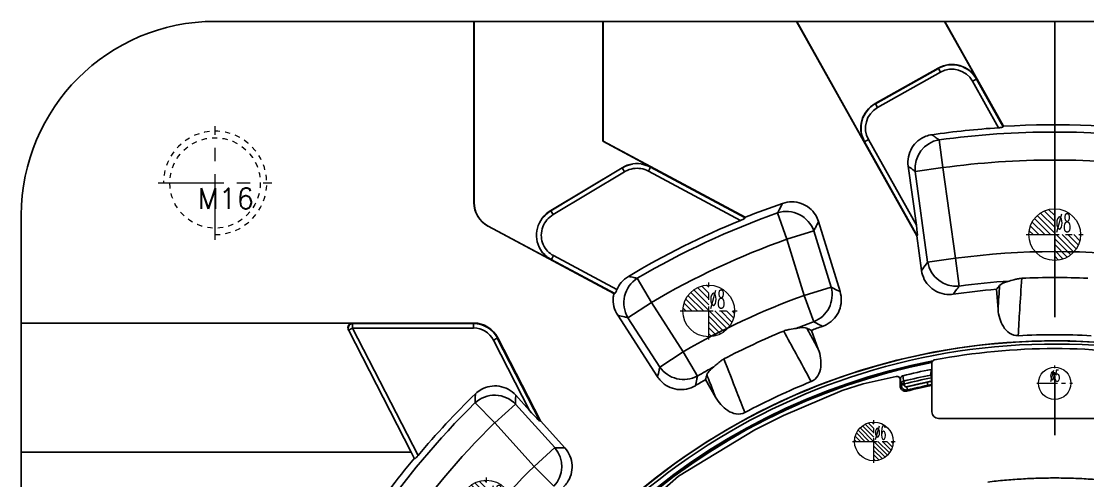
# Model space of a CAD drawing. Header units: millimetres. Extents: x 2595 to 3308, y 1499 to 1823.
# Drawn here: x 2988 to 3153.1, y 1748.4 to 1819.5 of the extents above; entities that cross this region are included whole.
import ezdxf
from ezdxf.enums import TextEntityAlignment as Align
from ezdxf.lldxf.tags import DXFTag

# ---------------------------------------------------------------- set-up
doc = ezdxf.new("R2010")
doc.units = ezdxf.units.MM
doc.linetypes.add('CENTER', pattern=[2, 1.25, -0.25, 0.25, -0.25])
doc.linetypes.add('HIDDEN', pattern=[0.2, 0.1, -0.1])
doc.layers.add('5', color=7, linetype='Continuous', true_color=0xffffff)
for name, color, linetype, lineweight in [('epin', 13, 'Continuous', 9), ('insert', 85, 'Continuous', 20), ('screw', 33, 'Continuous', 13)]:
    doc.layers.add(name, color=color, linetype=linetype, lineweight=lineweight)
doc.styles.add('TXT', font='txt.shx', dxfattribs={"bigfont": 'gbcbig.shx'})
doc.styles.add('TXT05', font='txt.shx', dxfattribs={"width": 0.5, "bigfont": 'gbcbig.shx'})
tags = doc.linetypes.add('DASHED', pattern=[25.72, 12.86, -12.86]).pattern_tags.tags
tags[6:7] = [DXFTag(74, 4), DXFTag(75, 0), DXFTag(340, '0'), DXFTag(46, 0.0), DXFTag(50, 0.0), DXFTag(44, 0.0), DXFTag(45, 0.0)]
tags[4:5] = [DXFTag(74, 4), DXFTag(75, 0), DXFTag(340, '0'), DXFTag(46, 0.0), DXFTag(50, 0.0), DXFTag(44, 0.0), DXFTag(45, 0.0)]

# ---------------------------------------------------------------- blocks, each defined once
blk = doc.blocks.new('screw_m16_g')
at = {"layer": 'screw', "color": 1, "linetype": 'CENTER', "ltscale": 8.128}
for p, q in [((0, -8.8), (0, 8.8)), ((-8.8, 0), (8.8, 0))]:
    blk.add_line(p, q, dxfattribs=at)
at = {"layer": 'screw', "color": 33, "linetype": 'HIDDEN', "ltscale": 8.128}
blk.add_circle((0, 0), 7, dxfattribs=at)
at = {"layer": 'screw', "color": 92, "linetype": 'HIDDEN', "ltscale": 8.128}
blk.add_arc((0, 0), 8, 270, 180, dxfattribs=at)
at = {"layer": 'screw', "color": 6, "style": 'TXT'}
blk.add_text('M16', height=3.2, dxfattribs=at).set_placement((-2.72, -4))
blk = doc.blocks.new('epin_ejp_6')
at = {"layer": 'epin'}
h = blk.add_hatch(dxfattribs=at)
h.set_pattern_fill('_ANSI31', color=123, scale=0.15, angle=90, style=0)
h.set_pattern_definition([(135, (-2656.51364, 153.2396), (-0.336759605, -0.336759605), [])])
h.paths.add_polyline_path([(0, 3, 0.414214), (-3, 0), (0, 0)])
h.paths.add_polyline_path([(3, 0), (0, 0), (0, -3, 0.414214)])
at = {"layer": 'epin', "color": 1, "linetype": 'CENTER', "ltscale": 3.048}
for p, q in [((0, -3.3), (0, 3.3)), ((-3.3, 0), (3.3, 0))]:
    blk.add_line(p, q, dxfattribs=at)
at = {"layer": 'epin'}
blk.add_circle((0, 0), 3, dxfattribs=at)
at = {"layer": 'epin', "color": 6, "style": 'TXT05', "width": 0.5}
blk.add_text('%%c6', height=2.1, dxfattribs=at).set_placement((0.12, 0.3))
blk = doc.blocks.new('epin_ejp_8')
at = {"layer": 'epin'}
h = blk.add_hatch(dxfattribs=at)
h.set_pattern_fill('_ANSI31', color=123, scale=0.2, angle=90, style=0)
h.set_pattern_definition([(135, (-1273.52655, 1170.3432), (-0.4490128, -0.4490128), [])])
h.paths.add_polyline_path([(0, 4, 0.414214), (-4, 0), (0, 0)])
h.paths.add_polyline_path([(4, 0), (0, 0), (0, -4, 0.414214)])
at = {"layer": 'epin', "color": 1, "linetype": 'CENTER', "ltscale": 4.064}
for p, q in [((0, -4.4), (0, 4.4)), ((-4.4, 0), (4.4, 0))]:
    blk.add_line(p, q, dxfattribs=at)
at = {"layer": 'epin'}
blk.add_circle((0, 0), 4, dxfattribs=at)
at = {"layer": 'epin', "color": 6, "style": 'TXT05', "width": 0.5}
blk.add_text('%%c8', height=2.8, dxfattribs=at).set_placement((1.33, 1.8), align=Align.MIDDLE)
blk = doc.blocks.new('csk_5')
at = {"layer": 'insert', "color": 1, "linetype": 'CENTER', "ltscale": 2.54}
for p, q in [((0, -2.75), (0, 2.75)), ((-2.75, 0), (2.75, 0))]:
    blk.add_line(p, q, dxfattribs=at)
at = {"layer": 'insert'}
blk.add_circle((0, 0), 2.5, dxfattribs=at)
at = {"layer": 'insert', "color": 6, "style": 'TXT05', "width": 0.5}
blk.add_text('%%c5', height=1.8, dxfattribs=at).set_placement((-0.75, 0.25))

msp = doc.modelspace()

# ---------------------------------------------------------------- linework, layer by layer
at = {"layer": '5', "color": 7, "linetype": 'Continuous'}
for p, q in [((3058.08, 1819.49), (3018, 1819.49)), ((3058.1, 1819.49), (3058.08, 1819.49)), ((3058.08, 1819.49), (3058.08, 1791.44)), ((3058.1, 1791.46), (3058.1, 1819.49)), ((3058.1, 1819.49), (3078.05, 1819.49)), ((3078.05, 1819.49), (3078.05, 1800.93)), ((3078.08, 1819.49), (3078.05, 1819.49)), ((3078.08, 1800.94), (3078.08, 1819.49)), ((3108.04, 1819.49), (3078.08, 1819.49)), ((3126.63, 1786.31), (3108.04, 1819.49)), ((3108.04, 1819.49), (3108.07, 1819.49)), ((3108.07, 1819.49), (3118.52, 1800.84)), ((3108.07, 1819.49), (3130.94, 1819.49)), ((3135.93, 1810.59), (3130.94, 1819.49)), ((3130.94, 1819.49), (3130.97, 1819.49)), ((3130.97, 1819.49), (3140.07, 1803.25)), ((3217.93, 1819.49), (3130.97, 1819.49)), ((3129.97, 1812.26), (3120.2, 1806.79)), ((3130, 1812.22), (3120.23, 1806.75)), ((3120.56, 1806.15), (3130.33, 1811.62)), ((3129.97, 1812.26), (3130, 1812.22)), ((3130, 1812.22), (3130.33, 1811.62)), ((3135.88, 1810.56), (3135.28, 1810.23)), ((3135.28, 1810.23), (3139.32, 1803.03)), ((3135.88, 1810.56), (3135.93, 1810.59)), ((3140.02, 1803.17), (3135.88, 1810.56)), ((3120.23, 1806.75), (3120.2, 1806.79)), ((3120.23, 1806.75), (3120.56, 1806.15)), ((3078.05, 1800.93), (3078.08, 1800.94)), ((3085.44, 1796.97), (3078.05, 1800.93)), ((3100.08, 1789.17), (3078.08, 1800.94)), ((3118.52, 1800.84), (3118.57, 1800.86)), ((3118.57, 1800.86), (3119.17, 1801.2)), ((3118.57, 1800.86), (3126.71, 1786.33)), ((3126.58, 1787.96), (3119.17, 1801.2)), ((3130.09, 1801.15), (3130.68, 1796.86)), ((3069.96, 1790.22), (3081.02, 1796.85)), ((3069.98, 1790.18), (3081.05, 1796.81)), ((3081.05, 1796.81), (3081.02, 1796.85)), ((3081.05, 1796.81), (3081.4, 1796.22)), ((3085.41, 1796.93), (3100.07, 1789.09)), ((3125.32, 1797.07), (3126.58, 1787.96)), ((3126.38, 1796.26), (3130.68, 1796.86)), ((3132.63, 1782.83), (3130.68, 1796.86)), ((3081.4, 1796.22), (3070.34, 1789.59)), ((3099.36, 1788.69), (3085.09, 1796.32)), ((3126.38, 1796.26), (3128.33, 1782.23)), ((3058.08, 1791.44), (3058.1, 1791.46)), ((3069.96, 1790.22), (3069.98, 1790.18)), ((3069.98, 1790.18), (3070.34, 1789.59)), ((3105.1, 1789.87), (3106.55, 1785.79)), ((2988, 1789.49), (2988, 1772.81)), ((3111.43, 1788.51), (3114.76, 1777.67)), ((3060.29, 1787.81), (3060.26, 1787.79)), ((3060.26, 1787.79), (3079.75, 1777.36)), ((3060.29, 1787.81), (3070.04, 1782.59)), ((3110.7, 1787.06), (3106.55, 1785.79)), ((3110.7, 1787.06), (3113.37, 1778.36)), ((3109.23, 1777.09), (3106.55, 1785.79)), ((3126.71, 1786.33), (3126.63, 1786.31)), ((3127.38, 1780.96), (3126.63, 1786.31)), ((3070.39, 1783.24), (3080.22, 1777.98)), ((3079.87, 1777.39), (3070.06, 1782.63)), ((3128.33, 1782.23), (3132.63, 1782.83)), ((3132.63, 1782.83), (3133.21, 1778.53)), ((3083.37, 1779.74), (3085.56, 1776)), ((3109.23, 1777.09), (3113.37, 1778.36)), ((3109.23, 1777.09), (3110.7, 1773.01)), ((3138.97, 1778.03), (3139.23, 1774.92)), ((3081.92, 1773.64), (3085.56, 1776)), ((3085.56, 1776), (3090.5, 1768.36)), ((3086.51, 1764.49), (3080.34, 1774.01)), ((3086.87, 1766), (3081.92, 1773.64)), ((2988, 1772.81), (2988, 1772.78)), ((3058.03, 1772.81), (2988, 1772.81)), ((2988, 1772.78), (3039.27, 1772.78)), ((2988, 1772.78), (2988, 1752.81)), ((3048.38, 1752.81), (3038.66, 1771.75)), ((3038.67, 1771.72), (3039.3, 1772.04)), ((3039.27, 1772.78), (3039.3, 1772.73)), ((3039.3, 1772.73), (3039.3, 1772.04)), ((3039.3, 1772.73), (3058.03, 1772.73)), ((3058.03, 1772.04), (3039.3, 1772.04)), ((3039.3, 1772.04), (3049.43, 1752.3)), ((3058.03, 1772.73), (3058.03, 1772.81)), ((3058.03, 1772.04), (3058.03, 1772.73)), ((3110.32, 1771.68), (3111.4, 1768.75)), ((3061.09, 1770.18), (3061.7, 1770.49)), ((3066.68, 1759.28), (3061.09, 1770.18)), ((3061.7, 1770.49), (3061.77, 1770.52)), ((3061.7, 1770.49), (3068.3, 1757.64)), ((3068.36, 1757.69), (3061.77, 1770.52)), ((3090.5, 1768.36), (3086.87, 1766)), ((3090.5, 1768.36), (3092.68, 1764.61)), ((3095.5, 1761.33), (3093.95, 1764.05)), ((3115.08, 1762.38), (3118.37, 1763.41)), ((3118.37, 1763.41), (3123.47, 1764.54)), ((3123.49, 1764.54), (3123.47, 1764.54)), ((3124.09, 1764.05), (3124.09, 1763.05)), ((3124.11, 1764.05), (3124.09, 1764.05)), ((3124.72, 1763.4), (3124.22, 1763.4)), ((3124.22, 1763.4), (3124.22, 1763.24)), ((3124.61, 1763.83), (3124.72, 1763.4)), ((3124.72, 1763.4), (3124.72, 1763.24)), ((3128.91, 1764.35), (3128.82, 1764.77)), ((3129, 1764.35), (3128.91, 1764.35)), ((3128.91, 1763.8), (3128.91, 1764.35)), ((3129, 1763.8), (3128.91, 1763.8)), ((3129, 1763.36), (3128.91, 1763.8)), ((3105.99, 1758.5), (3115.08, 1762.38)), ((3058.25, 1760.46), (3061.29, 1757.37)), ((3064.51, 1760.28), (3061.29, 1757.37)), ((3064.51, 1760.28), (3070.6, 1753.53)), ((3066.68, 1759.28), (3064.55, 1761.64)), ((3101.59, 1756.28), (3105.99, 1758.5)), ((3067.39, 1750.62), (3061.29, 1757.37)), ((3068.36, 1757.69), (3068.3, 1757.64)), ((3068.36, 1757.69), (3072.16, 1753.48)), ((3089.73, 1749.12), (3101.59, 1756.28)), ((3070.6, 1753.53), (3067.39, 1750.62)), ((2988, 1752.81), (3048.38, 1752.81)), ((2988, 1752.81), (2988, 1729.61)), ((3048.38, 1752.81), (3048.85, 1751.89)), ((3070.44, 1747.55), (3067.39, 1750.62)), ((3080.34, 1740.85), (3089.73, 1749.12))]:
    msp.add_line(p, q, dxfattribs=at)
at = {"layer": '5', "color": 1, "linetype": 'CENTER', "ltscale": 36.600181}
msp.add_line((3148, 1819.49), (3148, 1499.49), dxfattribs=at)
at = {"layer": '5', "color": 6, "linetype": 'Continuous'}
for p, q in [((3129, 1759.05), (3129, 1766.62)), ((3166.01, 1758.05), (3130, 1758.05))]:
    msp.add_line(p, q, dxfattribs=at)
at = {"layer": '5', "color": 7, "linetype": 'Continuous'}
for centre, radius, start, end in [((3018, 1789.49), 30, 90, 180), ((3132.11, 1808.45), 4.33, 29.2606, 119.2606), ((3122.34, 1802.97), 4.33, 119.2606, 209.2606), ((3148, 1669.47), 133.84, 93.7209, 98.1652), ((3148, 1669.47), 134.02, 81.7572, 93.3946), ((3148, 1669.47), 132.9, 82.2545, 97.7455), ((3148.01, 1669.47), 128.77, 112.2009, 120.8372), ((3148.01, 1669.47), 123.49, 109.6179, 120.3821), ((3148, 1669.47), 114.4, 82.2753, 97.7247), ((3148, 1669.47), 108.94, 94.7552, 98.2904), ((3058.03, 1768.61), 4.2, 27.1681, 90), ((3058.03, 1768.61), 3.44, 27.1681, 90), ((3148.01, 1669.47), 110.06, 109.8192, 111.3393), ((3148.01, 1669.47), 108.94, 109.2782, 110.2448), ((3148, 1669.49), 100.55, 306.6364, 233.3636), ((3148, 1669.49), 101.52, 86.8021, 93.1979), ((3148, 1669.49), 99.28, 100.9512, 226.0492), ((3148, 1669.49), 99.08, 101.0498, 226.0454), ((3148.01, 1669.47), 110.06, 118.6607, 120.1808), ((3148, 1669.49), 98.03, 101.2369, 103.8793), ((3148.01, 1669.47), 108.94, 119.7552, 120.7218), ((3148, 1669.49), 97.19, 101.3821, 103.9244), ((3148, 1669.49), 96.75, 101.3821, 103.9244), ((3148.02, 1669.48), 128.77, 134.1628, 139.9681), ((3148.02, 1669.48), 123.49, 134.6179, 145.3821)]:
    msp.add_arc(centre, radius, start, end, dxfattribs=at)
at = {"layer": '5', "color": 7, "linetype": 'Continuous', "extrusion": (0, 0, -1)}
for centre, radius, start, end in [((-3132.11, 1808.45), 4.37, 60.7394, 150.7394), ((-3132.11, 1808.45), 3.64, 60.7394, 150.7394), ((-3122.34, 1802.97), 4.37, 330.7394, 60.7394), ((-3122.34, 1802.97), 3.64, 330.7394, 60.7394), ((-3148, 1669.47), 128.56, 82.2545, 97.7455), ((-3148.01, 1669.47), 127.82, 59.6179, 70.3821), ((-3148.01, 1669.47), 128.94, 68.1759, 70.9213), ((-3148, 1669.47), 110.06, 82.2753, 86.3393), ((-3148.01, 1669.47), 114.4, 59.8192, 70.1808), ((-3148, 1669.49), 100.07, 313.9583, 233.1775), ((-3058.03, 1768.61), 4.13, 90, 152.8319), ((-3148, 1669.49), 99.04, 313.9789, 78.94), ((-3148, 1669.49), 101.52, 61.8021, 68.1979), ((-3148.02, 1669.48), 127.82, 34.6179, 45.3821), ((-3148.02, 1669.48), 128.94, 34.0787, 39.7271), ((-3148.02, 1669.48), 114.4, 34.8192, 45.1808)]:
    msp.add_arc(centre, radius, start, end, dxfattribs=at)
at = {"layer": '5', "color": 7, "linetype": 'DASHED'}
for start, end in [(306.6266, 226.1832), (306.6258, 226.1971)]:
    msp.add_arc((3148, 1669.49), 100.57, start, end, dxfattribs=at)
at = {"layer": '5', "color": 6, "linetype": 'Continuous', "extrusion": (0, 0, -1)}
msp.add_arc((-3148, 1669.49), 99.37, 79.2126, 100.7874, dxfattribs=at)
at = {"layer": '5', "color": 6, "linetype": 'Continuous'}
for centre, radius, start, end in [((3129.5, 1766.62), 0.5, 100.7874, 180), ((3130, 1759.05), 1, 180, 270)]:
    msp.add_arc(centre, radius, start, end, dxfattribs=at)
at = {"layer": '5', "color": 7, "linetype": 'Continuous'}
for centre, major_axis, ratio, start_param, end_param in [((3130.68, 1796.86), (-2.66, -3.51), 0.970204, 3.940643, 5.484135), ((3062.37, 1791.53), (-3.68, -2.2), 0.979522, 5.752547, 6.813824), ((3106.55, 1785.79), (-3.93, 1.97), 0.968977, 3.920645, 5.504133), ((3126.42, 1788.26), (0.29, -1.93), 0.062492, 0.011112, 1.407375), ((3132.63, 1782.83), (3.51, -2.66), 0.970381, 3.943674, 5.481104), ((3085.56, 1776), (-1.02, -4.28), 0.968977, 3.920645, 5.504133), ((3109.23, 1777.09), (1.97, 3.94), 0.971583, 3.96523, 5.459548), ((3039.28, 1772.07), (0.326, -0.635), 0.98092, 2.675201, 4.712389), ((3039.3, 1772.04), (-0.623, -0.32), 0.98092, 4.245997, 6.283185), ((3090.5, 1768.36), (4.28, -1.02), 0.971583, 3.96523, 5.459548), ((3123.58, 1764.05), (0.502, 0.05), 0.996104, 6.184875, 7.9724), ((3123.6, 1764.05), (-0.493, -0.109), 0.99601, 3.039427, 4.712389), ((3124.72, 1763.4), (-0.497, -0.076), 0.865126, 4.791162, 6.108528), ((3128.91, 1764.35), (-0.501, 0.044), 0.856823, 4.607822, 4.959088), ((3061.29, 1757.37), (-4.4, 0.13), 0.968977, 3.920645, 5.504133), ((3066.46, 1759.71), (1.83, -2.06), 0.044109, 4.881485, 6.277748), ((3067.39, 1750.62), (0.12, 4.4), 0.971583, 3.96523, 5.459548)]:
    msp.add_ellipse(centre, major_axis=major_axis, ratio=ratio, start_param=start_param, end_param=end_param, dxfattribs=at)
at = {"layer": '5', "color": 7, "linetype": 'Continuous', "extrusion": (0, 0, -1)}
msp.add_ellipse((3062.34, 1791.52), major_axis=(-3.68, -2.2), ratio=0.979522, start_param=5.752547, end_param=6.813824, dxfattribs=at)
at = {"layer": '5', "color": 7, "linetype": 'Continuous'}
for points, degree, knots in [([(3139.32, 1803.03), (3139.39, 1803.03), (3139.47, 1803.04), (3139.63, 1803.06), (3139.72, 1803.07), (3139.85, 1803.1), (3139.91, 1803.11), (3139.98, 1803.14), (3140.01, 1803.15), (3140.02, 1803.17), (3140.02, 1803.17), (3140.02, 1803.17)], 3, [0, 0, 0, 0, 0.231413, 0.231413, 0.506347, 0.506347, 0.749006, 0.749006, 0.964766, 0.964766, 1, 1, 1, 1]), ([(3125.32, 1797.07), (3125.25, 1797.55), (3125.26, 1798.05), (3125.45, 1799.01), (3125.63, 1799.48), (3126.13, 1800.32), (3126.46, 1800.69), (3127.2, 1801.3), (3127.62, 1801.55), (3128.07, 1801.72), (3128.37, 1801.83), (3128.68, 1801.91), (3128.99, 1801.95)], 3, [0, 0, 0, 0, 0.217028, 0.217028, 0.434319, 0.434319, 0.648053, 0.648053, 0.860277, 0.860277, 0.860277, 1, 1, 1, 1]), ([(3130.09, 1801.15), (3129.95, 1801.25), (3129.81, 1801.36), (3129.44, 1801.62), (3129.22, 1801.79), (3128.99, 1801.95)], 3, [0, 0, 0, 0, 0.382774, 0.382774, 1, 1, 1, 1]), ([(3081.02, 1796.85), (3082.03, 1797.45), (3083.27, 1797.64), (3084.76, 1797.28), (3085.11, 1797.15), (3085.44, 1796.97)], 3, [0, 0, 0, 0, 0.755004, 0.755004, 1, 1, 1, 1]), ([(3081.05, 1796.81), (3081.1, 1796.84), (3081.15, 1796.87), (3081.63, 1797.13), (3082.11, 1797.3), (3082.6, 1797.38)], 3, [0, 0, 0, 0, 0.105305, 0.105305, 1, 1, 1, 1]), ([(3085.09, 1796.32), (3085.09, 1796.32), (3085.09, 1796.32), (3084.73, 1796.52), (3084.33, 1796.65), (3083.54, 1796.77), (3083.13, 1796.77), (3082.32, 1796.63), (3081.9, 1796.49), (3081.49, 1796.27), (3081.44, 1796.24), (3081.4, 1796.22)], 3, [0, 0, 0, 0, 0.000558, 0.000558, 0.3176, 0.3176, 0.630515, 0.630515, 0.961788, 0.961788, 1, 1, 1, 1]), ([(3125.32, 1797.07), (3125.54, 1796.9), (3125.76, 1796.74), (3126.11, 1796.47), (3126.25, 1796.36), (3126.38, 1796.26)], 3, [0, 0, 0, 0, 0.617228, 0.617228, 1, 1, 1, 1]), ([(3105.87, 1791.33), (3106.33, 1791.49), (3106.83, 1791.57), (3107.81, 1791.57), (3108.3, 1791.48), (3109.22, 1791.15), (3109.65, 1790.91), (3110.39, 1790.3), (3110.71, 1789.93), (3110.96, 1789.53), (3111.16, 1789.21), (3111.32, 1788.86), (3111.43, 1788.51)], 3, [0, 0, 0, 0, 0.21193, 0.21193, 0.424133, 0.424133, 0.632616, 0.632616, 0.839327, 0.839327, 0.839327, 1, 1, 1, 1]), ([(3070.04, 1782.59), (3069.36, 1782.96), (3068.77, 1783.51), (3067.79, 1785.16), (3067.62, 1786.38), (3068.2, 1788.62), (3068.96, 1789.62), (3069.96, 1790.22)], 3, [0, 0, 0, 0, 0.252477, 0.252477, 0.626239, 0.626239, 1, 1, 1, 1]), ([(3105.1, 1789.87), (3105.18, 1790.03), (3105.27, 1790.19), (3105.52, 1790.68), (3105.7, 1791), (3105.87, 1791.33)], 3, [0, 0, 0, 0, 0.331192, 0.331192, 1, 1, 1, 1]), ([(3070.34, 1789.59), (3069.98, 1789.37), (3069.65, 1789.09), (3069.11, 1788.45), (3068.89, 1788.07), (3068.59, 1787.28), (3068.51, 1786.84), (3068.5, 1786.02), (3068.57, 1785.61), (3068.83, 1784.84), (3069.03, 1784.47), (3069.54, 1783.85), (3069.83, 1783.59), (3070.24, 1783.33), (3070.31, 1783.29), (3070.39, 1783.24)], 3, [0, 0, 0, 0, 0.16331, 0.16331, 0.329136, 0.329136, 0.496932, 0.496932, 0.653569, 0.653569, 0.8149, 0.8149, 0.965962, 0.965962, 1, 1, 1, 1]), ([(3100.07, 1789.09), (3100.07, 1789.08), (3100.06, 1789.06), (3100.02, 1789.02), (3099.99, 1789), (3099.92, 1788.95), (3099.87, 1788.93), (3099.74, 1788.86), (3099.66, 1788.82), (3099.5, 1788.75), (3099.43, 1788.72), (3099.36, 1788.69)], 3, [0, 0, 0, 0, 0.170824, 0.170824, 0.340927, 0.340927, 0.518966, 0.518966, 0.790483, 0.790483, 1, 1, 1, 1]), ([(3111.43, 1788.51), (3111.26, 1788.18), (3111.1, 1787.86), (3110.86, 1787.38), (3110.78, 1787.22), (3110.7, 1787.06)], 3, [0, 0, 0, 0, 0.668812, 0.668812, 1, 1, 1, 1]), ([(3128.33, 1782.23), (3128.27, 1782.14), (3128.21, 1782.06), (3127.89, 1781.64), (3127.63, 1781.3), (3127.38, 1780.96)], 3, [0, 0, 0, 0, 0.198984, 0.198984, 1, 1, 1, 1]), ([(3082.01, 1780.03), (3081.59, 1779.78), (3081.2, 1779.45), (3080.61, 1778.75), (3080.39, 1778.38), (3080.22, 1777.98)], 3, [0, 0, 0, 0, 0.532835, 0.532835, 1, 1, 1, 1]), ([(3082.01, 1780.03), (3082.28, 1779.97), (3082.56, 1779.91), (3083.01, 1779.81), (3083.19, 1779.77), (3083.37, 1779.74)], 3, [0, 0, 0, 0, 0.607075, 0.607075, 1, 1, 1, 1]), ([(3127.38, 1780.96), (3127.44, 1780.48), (3127.59, 1780), (3128.04, 1779.13), (3128.34, 1778.72), (3129.05, 1778.06), (3129.46, 1777.78), (3130.34, 1777.4), (3130.82, 1777.28), (3131.3, 1777.24), (3131.63, 1777.21), (3131.96, 1777.22), (3132.29, 1777.27)], 3, [0, 0, 0, 0, 0.21558, 0.21558, 0.431426, 0.431426, 0.643667, 0.643667, 0.854318, 0.854318, 0.854318, 1, 1, 1, 1]), ([(3113.37, 1778.36), (3113.52, 1778.29), (3113.67, 1778.21), (3114.13, 1777.98), (3114.44, 1777.82), (3114.76, 1777.67)], 3, [0, 0, 0, 0, 0.323376, 0.323376, 1, 1, 1, 1]), ([(3132.29, 1777.27), (3132.54, 1777.61), (3132.78, 1777.95), (3133.09, 1778.36), (3133.15, 1778.45), (3133.21, 1778.53)], 3, [0, 0, 0, 0, 0.801013, 0.801013, 1, 1, 1, 1]), ([(3139.23, 1774.92), (3139.27, 1775.57), (3139.31, 1776.23), (3139.39, 1777.46), (3139.43, 1778.04), (3139.47, 1778.62)], 3, [0, 0, 0, 0, 0.529938, 0.529938, 1, 1, 1, 1]), ([(3140.97, 1779.31), (3141.27, 1779.38), (3141.6, 1779.48), (3142.14, 1779.63), (3142.34, 1779.67), (3142.65, 1779.72), (3142.77, 1779.73), (3142.89, 1779.74)], 3, [0, 0, 0, 0, 0.569755, 0.569755, 0.84315, 0.84315, 1, 1, 1, 1]), ([(3142.89, 1779.74), (3142.79, 1778.11), (3142.69, 1776.47), (3142.5, 1773.51), (3142.42, 1772.18), (3142.34, 1770.86)], 3, [0, 0, 0, 0, 0.5522, 0.5522, 1, 1, 1, 1]), ([(3080.34, 1774.01), (3080.08, 1774.42), (3079.88, 1774.89), (3079.65, 1775.84), (3079.61, 1776.34), (3079.68, 1777.01), (3079.71, 1777.19), (3079.75, 1777.36)], 3, [0, 0, 0, 0, 0.422126, 0.422126, 0.844795, 0.844795, 1, 1, 1, 1]), ([(3080.22, 1777.98), (3080.19, 1777.91), (3080.16, 1777.84), (3080.1, 1777.7), (3080.06, 1777.64), (3080.01, 1777.53), (3079.98, 1777.49), (3079.93, 1777.42), (3079.9, 1777.4), (3079.88, 1777.39), (3079.87, 1777.39), (3079.87, 1777.39)], 3, [0, 0, 0, 0, 0.239548, 0.239548, 0.479281, 0.479281, 0.716208, 0.716208, 0.949386, 0.949386, 1, 1, 1, 1]), ([(3114.76, 1777.67), (3114.9, 1777.2), (3114.97, 1776.7), (3114.93, 1775.72), (3114.83, 1775.23), (3114.47, 1774.33), (3114.21, 1773.91), (3113.58, 1773.18), (3113.2, 1772.87), (3112.78, 1772.64), (3112.55, 1772.5), (3112.3, 1772.39), (3112.05, 1772.3)], 3, [0, 0, 0, 0, 0.221652, 0.221652, 0.443557, 0.443557, 0.662044, 0.662044, 0.879231, 0.879231, 0.879231, 1, 1, 1, 1]), ([(3142.34, 1770.86), (3141.39, 1770.8), (3140.55, 1771.46), (3139.55, 1773.05), (3139.31, 1773.98), (3139.23, 1774.92)], 3, [0, 0, 0, 0, 0.5, 0.5, 1, 1, 1, 1]), ([(3081.92, 1773.64), (3081.75, 1773.68), (3081.57, 1773.73), (3081.05, 1773.85), (3080.7, 1773.93), (3080.34, 1774.01)], 3, [0, 0, 0, 0, 0.331188, 0.331188, 1, 1, 1, 1]), ([(3107.96, 1771.99), (3107.66, 1771.93), (3107.32, 1771.89), (3106.77, 1771.79), (3106.57, 1771.75), (3106.27, 1771.66), (3106.15, 1771.62), (3106.04, 1771.57)], 3, [0, 0, 0, 0, 0.569755, 0.569755, 0.84315, 0.84315, 1, 1, 1, 1]), ([(3110.3, 1763.75), (3109.51, 1765.19), (3108.73, 1766.63), (3107.31, 1769.24), (3106.68, 1770.4), (3106.04, 1771.57)], 3, [0, 0, 0, 0, 0.5522, 0.5522, 1, 1, 1, 1]), ([(3109.62, 1772), (3110.03, 1771.24), (3110.45, 1770.48), (3111.04, 1769.4), (3111.22, 1769.07), (3111.4, 1768.75)], 3, [0, 0, 0, 0, 0.700186, 0.700186, 1, 1, 1, 1]), ([(3112.05, 1772.3), (3111.74, 1772.46), (3111.44, 1772.62), (3110.99, 1772.86), (3110.84, 1772.94), (3110.7, 1773.01)], 3, [0, 0, 0, 0, 0.676621, 0.676621, 1, 1, 1, 1]), ([(3111.4, 1768.75), (3111.72, 1767.86), (3111.89, 1766.93), (3111.67, 1765.07), (3111.18, 1764.11), (3110.3, 1763.75)], 3, [0, 0, 0, 0, 0.5, 0.5, 1, 1, 1, 1]), ([(3096.78, 1767.25), (3096.61, 1767.16), (3096.44, 1767.05), (3096.07, 1766.78), (3095.87, 1766.6), (3095.53, 1766.3), (3095.37, 1766.17), (3095.22, 1766.05)], 3, [0, 0, 0, 0, 0.256166, 0.256166, 0.648658, 0.648658, 1, 1, 1, 1]), ([(3096.78, 1767.25), (3097.45, 1765.54), (3098.12, 1763.83), (3099.21, 1761.07), (3099.62, 1760.02), (3100.03, 1758.97)], 3, [0, 0, 0, 0, 0.619614, 0.619614, 1, 1, 1, 1]), ([(3086.51, 1764.49), (3086.59, 1764.83), (3086.67, 1765.18), (3086.79, 1765.68), (3086.83, 1765.84), (3086.87, 1766)], 3, [0, 0, 0, 0, 0.676624, 0.676624, 1, 1, 1, 1]), ([(3128.82, 1764.77), (3128.84, 1764.94), (3128.85, 1765.12), (3128.88, 1765.41), (3128.89, 1765.53), (3128.9, 1765.65)], 3, [0, 0, 0, 0, 0.590914, 0.590914, 1, 1, 1, 1]), ([(3092.36, 1763.12), (3091.94, 1762.87), (3091.47, 1762.69), (3090.51, 1762.49), (3090.01, 1762.48), (3089.05, 1762.62), (3088.58, 1762.77), (3087.73, 1763.21), (3087.33, 1763.51), (3087.01, 1763.86), (3086.82, 1764.05), (3086.65, 1764.27), (3086.51, 1764.49)], 3, [0, 0, 0, 0, 0.221652, 0.221652, 0.443556, 0.443556, 0.66204, 0.66204, 0.879228, 0.879228, 0.879228, 1, 1, 1, 1]), ([(3092.68, 1764.61), (3092.65, 1764.45), (3092.61, 1764.29), (3092.5, 1763.8), (3092.43, 1763.46), (3092.36, 1763.12)], 3, [0, 0, 0, 0, 0.323379, 0.323379, 1, 1, 1, 1]), ([(3095.5, 1761.33), (3095.36, 1761.68), (3095.23, 1762.02), (3094.78, 1763.18), (3094.46, 1763.98), (3094.15, 1764.79)], 3, [0, 0, 0, 0, 0.299814, 0.299814, 1, 1, 1, 1]), ([(3124.49, 1764.66), (3124.44, 1764.65), (3124.39, 1764.63), (3124.3, 1764.57), (3124.26, 1764.54), (3124.2, 1764.45), (3124.17, 1764.4), (3124.13, 1764.29), (3124.11, 1764.23), (3124.11, 1764.15), (3124.11, 1764.13), (3124.11, 1764.11)], 3, [0, 0, 0, 0, 0.216699, 0.216699, 0.432417, 0.432417, 0.662416, 0.662416, 0.923735, 0.923735, 1, 1, 1, 1]), ([(3124.22, 1763.4), (3124.16, 1763.76), (3124.16, 1763.76), (3124.14, 1763.93), (3124.11, 1764.11)], 2, [0, 0, 0, 0.5, 0.5, 1, 1, 1]), ([(3125.09, 1762.94), (3126.14, 1763.19), (3127.7, 1763.54), (3128.21, 1763.65)], 2, [0, 0, 0, 0.671484, 1, 1, 1]), ([(3128.3, 1763.16), (3128.3, 1763.18), (3128.3, 1763.2), (3128.3, 1763.32), (3128.3, 1763.45), (3128.3, 1763.57), (3128.3, 1763.63), (3128.3, 1763.67)], 3, [0, 0, 0, 0, 0.249642, 0.499272, 0.748891, 0.873839, 1, 1, 1, 1]), ([(3129, 1763.31), (3128.95, 1763.3), (3128.9, 1763.29), (3128.67, 1763.24), (3128.48, 1763.2), (3128.3, 1763.16)], 3, [0, 0, 0, 0, 0.209183, 0.209183, 1, 1, 1, 1]), ([(3128.51, 1763.72), (3128.59, 1763.74), (3128.67, 1763.75), (3128.8, 1763.78), (3128.86, 1763.79), (3128.91, 1763.8)], 3, [0, 0, 0, 0, 0.602274, 0.602274, 1, 1, 1, 1]), ([(3129, 1763.15), (3129, 1763.18), (3129, 1763.21), (3129, 1763.26), (3129, 1763.28), (3129, 1763.31)], 3, [0, 0, 0, 0, 0.498111, 0.498111, 1, 1, 1, 1]), ([(3058.25, 1760.46), (3058.25, 1760.64), (3058.26, 1760.82), (3058.28, 1761.29), (3058.3, 1761.57), (3058.31, 1761.85)], 3, [0, 0, 0, 0, 0.392925, 0.392925, 1, 1, 1, 1]), ([(3064.55, 1761.64), (3064.22, 1762.01), (3063.82, 1762.32), (3062.97, 1762.79), (3062.49, 1762.95), (3061.53, 1763.11), (3061.03, 1763.1), (3060.09, 1762.93), (3059.63, 1762.76), (3059.21, 1762.52), (3058.89, 1762.34), (3058.58, 1762.11), (3058.31, 1761.85)], 3, [0, 0, 0, 0, 0.211744, 0.211744, 0.423761, 0.423761, 0.632048, 0.632048, 0.838557, 0.838557, 0.838557, 1, 1, 1, 1]), ([(3124.09, 1763.05), (3124.09, 1762.96), (3124.1, 1762.87), (3124.16, 1762.7), (3124.21, 1762.62), (3124.32, 1762.48), (3124.39, 1762.42), (3124.54, 1762.32), (3124.63, 1762.29), (3124.8, 1762.25), (3124.89, 1762.25), (3125.01, 1762.26), (3125.05, 1762.27), (3125.08, 1762.27)], 3, [0, 0, 0, 0, 0.187126, 0.187126, 0.374339, 0.374339, 0.560322, 0.560322, 0.745418, 0.745418, 0.930838, 0.930838, 1, 1, 1, 1]), ([(3124.22, 1763.24), (3124.23, 1763.15), (3124.25, 1762.96), (3124.42, 1762.67), (3124.68, 1762.49), (3124.97, 1762.42), (3125.13, 1762.45), (3125.21, 1762.46)], 3, [0, 0, 0, 0, 0.17878, 0.398726, 0.669894, 0.828118, 1, 1, 1, 1]), ([(3125.08, 1762.27), (3125.09, 1762.28), (3125.13, 1762.34), (3125.17, 1762.4), (3125.2, 1762.45), (3125.21, 1762.46)], 3, [0, 0, 0, 0, 0.171321, 0.864334, 1, 1, 1, 1]), ([(3064.55, 1761.64), (3064.54, 1761.37), (3064.53, 1761.09), (3064.52, 1760.64), (3064.51, 1760.46), (3064.51, 1760.28)], 3, [0, 0, 0, 0, 0.607078, 0.607078, 1, 1, 1, 1]), ([(3100.03, 1758.97), (3099.19, 1758.52), (3098.15, 1758.76), (3096.58, 1759.78), (3095.97, 1760.52), (3095.5, 1761.33)], 3, [0, 0, 0, 0, 0.5, 0.5, 1, 1, 1, 1]), ([(3070.6, 1753.53), (3070.77, 1753.52), (3070.94, 1753.52), (3071.46, 1753.5), (3071.81, 1753.49), (3072.16, 1753.48)], 3, [0, 0, 0, 0, 0.323376, 0.323376, 1, 1, 1, 1]), ([(3072.16, 1753.48), (3072.48, 1753.12), (3072.75, 1752.69), (3073.13, 1751.79), (3073.25, 1751.3), (3073.3, 1750.34), (3073.25, 1749.84), (3072.98, 1748.92), (3072.77, 1748.48), (3072.49, 1748.09), (3072.33, 1747.87), (3072.16, 1747.66), (3071.97, 1747.47)], 3, [0, 0, 0, 0, 0.221652, 0.221652, 0.443557, 0.443557, 0.662044, 0.662044, 0.879231, 0.879231, 0.879231, 1, 1, 1, 1]), ([(3048.88, 1751.84), (3048.89, 1751.83), (3048.89, 1751.82), (3048.93, 1751.83), (3048.95, 1751.84), (3049.02, 1751.88), (3049.05, 1751.91), (3049.14, 1751.98), (3049.18, 1752.03), (3049.28, 1752.13), (3049.33, 1752.19), (3049.4, 1752.26), (3049.41, 1752.28), (3049.43, 1752.3)], 3, [0, 0, 0, 0, 0.149787, 0.149787, 0.344076, 0.344076, 0.533886, 0.533886, 0.728087, 0.728087, 0.936354, 0.936354, 1, 1, 1, 1]), ([(3158.35, 1748.21), (3157.92, 1748.26), (3157.06, 1748.36), (3155.34, 1748.53), (3153.19, 1748.69), (3150.6, 1748.81), (3148, 1748.85), (3145.41, 1748.81), (3142.82, 1748.69), (3140.66, 1748.53), (3138.94, 1748.36), (3138.08, 1748.26), (3137.65, 1748.21)], 3, [0, 0, 0, 0, 0.062585, 0.125101, 0.25002, 0.374944, 0.499955, 0.624971, 0.749912, 0.874859, 0.937394, 1, 1, 1, 1])]:
    msp.add_open_spline(points, degree=degree, knots=knots, dxfattribs=at)
for points, degree in [([(3140.07, 1803.25), (3140.05, 1803.22), (3140.04, 1803.2), (3140.02, 1803.17)], 3), ([(3084.09, 1797.39), (3084.55, 1797.31), (3085, 1797.15), (3085.41, 1796.93)], 3), ([(3085.41, 1796.93), (3085.39, 1796.88), (3085.24, 1796.61), (3085.09, 1796.32)], 3), ([(3085.44, 1796.97), (3085.41, 1796.93)], 1), ([(3068.91, 1789.27), (3069.21, 1789.63), (3069.58, 1789.94), (3069.98, 1790.18)], 3), ([(3100.08, 1789.17), (3100.08, 1789.14), (3100.08, 1789.11), (3100.07, 1789.09)], 3), ([(3070.06, 1782.64), (3069.58, 1782.9), (3069.15, 1783.26), (3068.8, 1783.68)], 3), ([(3070.06, 1782.64), (3070.09, 1782.69), (3070.24, 1782.96), (3070.39, 1783.24)], 3), ([(3070.06, 1782.63), (3070.04, 1782.59)], 1), ([(3142.89, 1779.74), (3146.3, 1779.9), (3149.71, 1779.9), (3153.11, 1779.74)], 3), ([(3138.97, 1778.03), (3139.14, 1778.23), (3139.3, 1778.43), (3139.47, 1778.62)], 3), ([(3139.47, 1778.62), (3139.66, 1778.85), (3140.12, 1779.09), (3140.97, 1779.31)], 3), ([(3079.87, 1777.39), (3079.83, 1777.38), (3079.79, 1777.37), (3079.75, 1777.36)], 3), ([(3096.78, 1767.25), (3099.8, 1768.83), (3102.89, 1770.27), (3106.04, 1771.57)], 3), ([(3109.62, 1772), (3109.34, 1772.13), (3108.83, 1772.16), (3107.96, 1771.99)], 3), ([(3109.62, 1772), (3109.85, 1771.9), (3110.08, 1771.79), (3110.32, 1771.68)], 3), ([(3095.22, 1766.05), (3094.54, 1765.49), (3094.23, 1765.08), (3094.15, 1764.79)], 3), ([(3128.9, 1765.65), (3128.93, 1765.65), (3128.96, 1765.66), (3129, 1765.65)], 3), ([(3093.95, 1764.05), (3094.01, 1764.3), (3094.08, 1764.54), (3094.15, 1764.79)], 3), ([(3124.11, 1764.05), (3124.11, 1764.07), (3124.11, 1764.09), (3124.1, 1764.11)], 3), ([(3124.61, 1763.83), (3124.59, 1763.96), (3124.55, 1764.24), (3124.51, 1764.52), (3124.49, 1764.66)], 3), ([(3128.21, 1763.65), (3128.3, 1763.67)], 1), ([(3128.3, 1763.67), (3128.51, 1763.72)], 1), ([(3129, 1763.31), (3129, 1763.31), (3129, 1763.33), (3129, 1763.36)], 3), ([(3124.09, 1763.05), (3124.11, 1763.08), (3124.15, 1763.14), (3124.19, 1763.2), (3124.22, 1763.24)], 3), ([(3124.22, 1763.24), (3124.24, 1763.24), (3124.47, 1763.24), (3124.72, 1763.24)], 3), ([(3124.72, 1763.24), (3124.72, 1763.22), (3124.72, 1763.19), (3124.73, 1763.14), (3124.76, 1763.09), (3124.79, 1763.04), (3124.84, 1762.99), (3124.91, 1762.95), (3125, 1762.93), (3125.06, 1762.94), (3125.09, 1762.94)], 3), ([(3125.08, 1762.27), (3126.35, 1762.59), (3127.63, 1762.88), (3128.91, 1763.14)], 3), ([(3125.21, 1762.46), (3126.24, 1762.71), (3127.27, 1762.95), (3128.3, 1763.16)], 3), ([(3128.91, 1763.14), (3128.94, 1763.14), (3128.97, 1763.15), (3129, 1763.15)], 3), ([(3048.88, 1751.84), (3048.87, 1751.85), (3048.86, 1751.87), (3048.85, 1751.89)], 3)]:
    msp.add_open_spline(points, degree=degree, dxfattribs=at)
msp.add_rational_spline([(3125.21, 1762.46), (3125.2, 1762.48), (3125.16, 1762.68), (3125.09, 1762.94)], [1.14628683818, 0.949604855599, 0.95125139023, 1.15122644207], degree=3, dxfattribs=at)

# ---------------------------------------------------------------- block references
at = {"layer": 'epin'}
for name, p in [('epin_ejp_8', (3148, 1786.49)), ('epin_ejp_8', (3094.43, 1774.68)), ('epin_ejp_6', (3120, 1754.49)), ('epin_ejp_8', (3060, 1744.49))]:
    msp.add_blockref(name, p, dxfattribs=at)
at = {"layer": 'insert'}
msp.add_blockref('csk_5', (3148, 1763.49), dxfattribs=at)
at = {"layer": 'screw'}
msp.add_blockref('screw_m16_g', (3018, 1794.49), dxfattribs=at)

doc.saveas('drawing.dxf')
